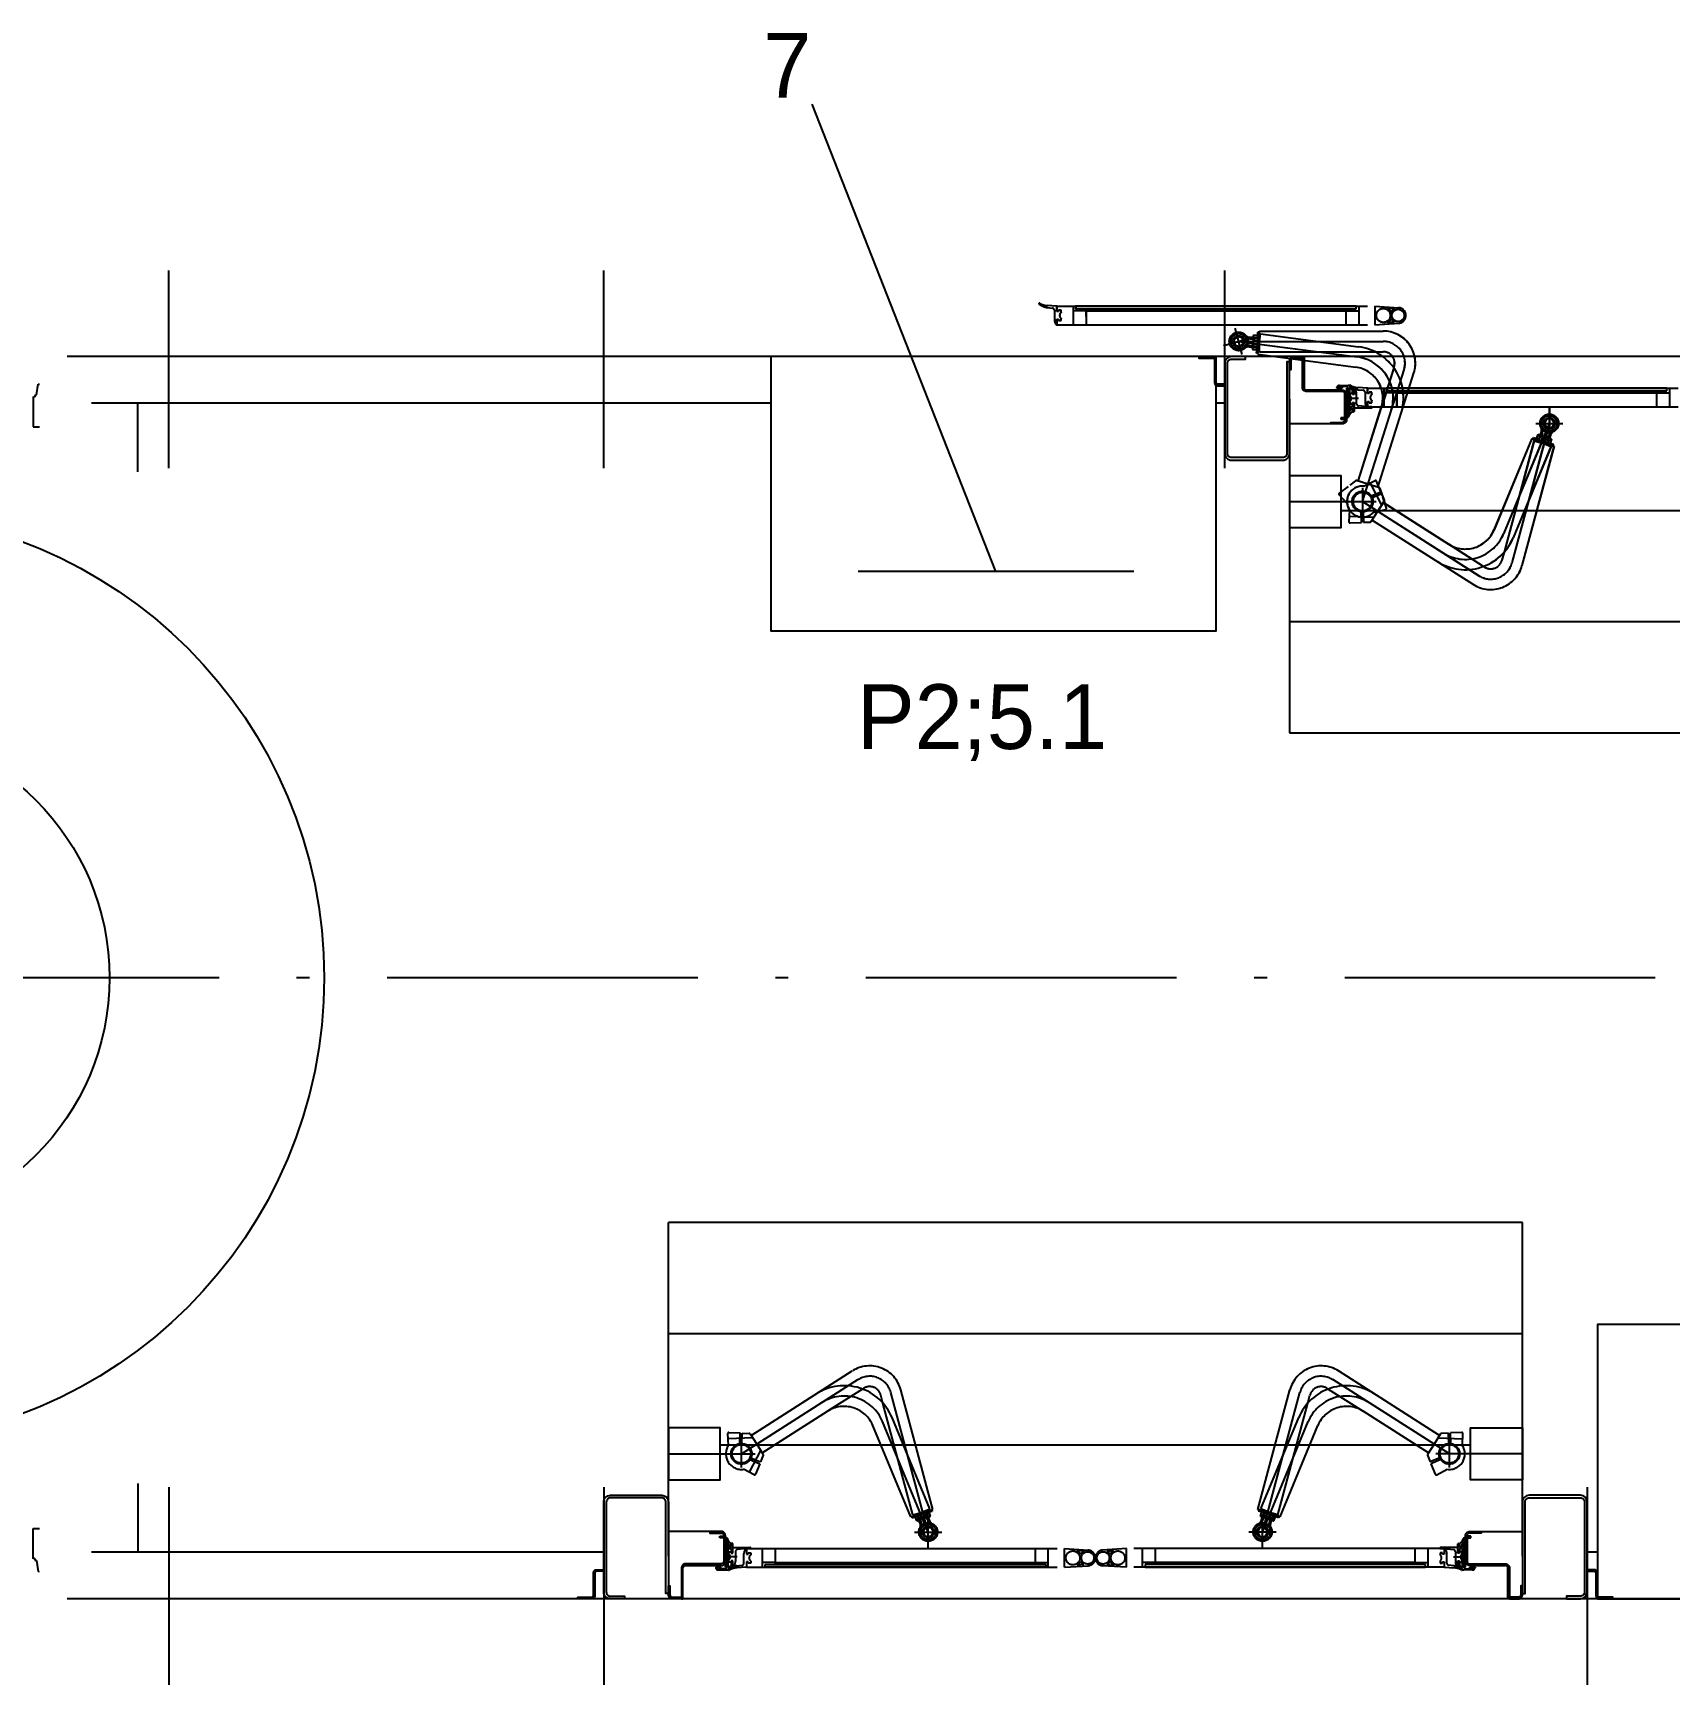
# Model space of a CAD drawing. Header units: millimetres. Extents: x 39 to 880, y 30 to 327.
# Drawn here: x 443.7 to 507, y 114.9 to 178.7 of the extents above; entities that cross this region are included whole.
import ezdxf

# ---------------------------------------------------------------- set-up
doc = ezdxf.new("R2010")
doc.units = ezdxf.units.MM
doc.linetypes.add('ACAD_ISO10W100', pattern=[18.5, 12, -3, 0.5, -3])
doc.layers.add('AXE', color=1, linetype='ACAD_ISO10W100')
doc.layers.add('SUBTIRE', color=1, linetype='Continuous')

msp = doc.modelspace()

# ---------------------------------------------------------------- linework, layer by layer
at = {"color": 1}
msp.add_line((480.906, 157.935), (473.804, 176.006), dxfattribs=at)
at = {"color": 2}
msp.add_line((486.233, 157.935), (475.579, 157.935), dxfattribs=at)
at = {"color": 1, "linetype": 'ACAD_ISO10W100'}
msp.add_line((635.884, 142.244), (436.951, 142.244), dxfattribs=at)
for points in [[(489.411, 166.244), (472.211, 166.244), (472.211, 155.644), (489.411, 155.644)], [(504.151, 118.244), (527.751, 118.244), (527.751, 128.844), (504.151, 128.844)]]:
    msp.add_lwpolyline(points, close=True)
at = {"layer": 'AXE'}
for p, q in [((448.951, 161.933), (448.951, 169.574)), ((465.751, 161.933), (465.751, 169.574)), ((489.751, 161.933), (489.751, 169.574)), ((483.266, 168.196), (495.546, 168.196)), ((483.269, 168.196), (495.549, 168.196)), ((483.886, 168.196), (483.886, 167.476)), ((484.386, 168.016), (483.886, 168.016)), ((483.889, 168.196), (483.889, 167.476)), ((484.39, 168.016), (483.889, 168.016)), ((484.386, 168.096), (484.387, 167.476)), ((484.386, 168.016), (494.425, 168.016)), ((484.39, 168.096), (484.39, 167.476)), ((484.39, 168.016), (494.429, 168.016)), ((494.425, 168.096), (494.425, 167.476)), ((494.425, 168.016), (494.926, 168.016)), ((494.429, 168.096), (494.428, 167.476)), ((494.429, 168.016), (494.929, 168.016)), ((494.926, 168.196), (494.926, 167.476)), ((494.929, 168.196), (494.929, 167.476)), ((495.546, 168.196), (496.465, 168.135)), ((495.546, 168.196), (495.546, 167.476)), ((495.549, 168.196), (496.468, 168.135)), ((495.549, 168.196), (495.549, 167.476)), ((483.266, 167.476), (495.546, 167.476)), ((483.269, 167.476), (495.549, 167.476)), ((490.421, 166.327), (490.149, 167.341)), ((490.425, 166.327), (490.153, 167.341)), ((495.546, 167.476), (496.466, 167.536)), ((495.549, 167.476), (496.469, 167.536)), ((489.705, 166.679), (490.866, 166.99)), ((489.708, 166.679), (490.869, 166.99)), ((490.285, 166.834), (495.868, 166.834)), ((490.285, 166.834), (494.864, 166.232)), ((490.289, 166.834), (495.871, 166.834)), ((490.289, 166.834), (494.867, 166.232)), ((490.69, 166.62), (490.82, 166.603)), ((490.693, 166.62), (490.823, 166.603)), ((490.714, 166.994), (490.845, 166.994)), ((490.714, 166.674), (490.845, 166.674)), ((490.718, 166.994), (490.849, 166.994)), ((490.718, 166.674), (490.849, 166.674)), ((490.732, 166.937), (490.861, 166.92)), ((490.735, 166.937), (490.865, 166.92)), ((490.817, 166.583), (490.841, 166.761)), ((490.82, 166.583), (490.844, 166.761)), ((490.993, 166.62), (490.835, 166.641)), ((490.996, 166.62), (490.838, 166.641)), ((490.864, 166.94), (490.841, 166.761)), ((490.867, 166.94), (490.844, 166.761)), ((490.845, 167.014), (490.845, 166.922)), ((490.845, 166.922), (490.845, 166.834)), ((490.845, 166.654), (490.845, 166.834)), ((490.849, 167.014), (490.849, 166.922)), ((490.849, 166.922), (490.849, 166.834)), ((490.849, 166.654), (490.849, 166.834)), ((490.856, 167.074), (491.015, 167.074)), ((490.867, 166.954), (490.856, 166.954)), ((491.015, 166.714), (490.856, 166.714)), ((490.859, 167.074), (491.018, 167.074)), ((490.87, 166.954), (490.859, 166.954)), ((491.018, 166.714), (490.859, 166.714)), ((491.024, 166.858), (490.866, 166.879)), ((491.015, 166.954), (490.867, 166.954)), ((491.018, 166.954), (490.87, 166.954)), ((491.028, 166.858), (490.87, 166.879)), ((490.882, 166.998), (491.04, 166.977)), ((490.885, 166.998), (491.043, 166.977)), ((490.972, 166.381), (491.066, 167.095)), ((490.975, 166.381), (491.069, 167.095)), ((491.085, 167.194), (491.025, 167.194)), ((491.025, 166.979), (491.025, 167.194)), ((491.025, 166.474), (491.025, 166.979)), ((491.026, 166.333), (491.131, 167.127)), ((491.089, 167.194), (491.029, 167.194)), ((491.029, 166.979), (491.029, 167.194)), ((491.029, 166.474), (491.029, 166.979)), ((491.03, 166.333), (491.134, 167.127)), ((491.126, 167.087), (491.066, 167.095)), ((491.129, 167.087), (491.069, 167.095)), ((491.085, 167.234), (495.868, 167.234)), ((491.085, 167.092), (491.085, 167.234)), ((491.085, 166.434), (491.085, 167.092)), ((491.089, 167.092), (491.089, 167.234)), ((491.089, 167.234), (495.871, 167.234)), ((491.089, 166.434), (491.089, 167.092)), ((491.131, 167.127), (494.916, 166.628)), ((491.134, 167.127), (494.919, 166.628)), ((490.819, 166.522), (490.978, 166.501)), ((490.823, 166.522), (490.981, 166.501)), ((490.856, 166.594), (491.015, 166.594)), ((490.859, 166.594), (491.018, 166.594)), ((491.032, 166.373), (490.972, 166.381)), ((491.035, 166.373), (490.975, 166.381)), ((491.085, 166.474), (491.025, 166.474)), ((491.026, 166.333), (494.811, 165.835)), ((491.089, 166.474), (491.029, 166.474)), ((491.03, 166.333), (494.815, 165.835)), ((491.085, 166.434), (495.549, 166.434)), ((491.089, 166.434), (495.552, 166.434)), ((495.549, 166.434), (495.868, 166.434)), ((495.552, 166.434), (495.871, 166.434)), ((495.071, 160.644), (496.676, 165.733)), ((495.074, 160.644), (496.679, 165.733)), ((495.663, 161.191), (497.057, 165.613)), ((495.666, 161.191), (497.06, 165.613)), ((496.28, 165.81), (495.799, 164.284)), ((496.284, 165.81), (495.803, 164.284)), ((496.28, 165.81), (496.294, 165.854)), ((496.284, 165.81), (496.297, 165.854)), ((443.698, 164.656), (443.762, 164.704)), ((443.698, 164.699), (443.698, 164.656)), ((443.767, 164.708), (443.811, 164.772)), ((443.811, 164.772), (443.831, 164.769)), ((443.831, 164.769), (443.891, 165.184)), ((443.891, 165.184), (443.951, 165.176)), ((494.21, 165.045), (494.15, 165.045)), ((495.27, 165.025), (507.55, 165.025)), ((495.273, 165.025), (507.553, 165.025)), ((495.89, 165.025), (495.89, 164.305)), ((496.39, 164.845), (495.89, 164.845)), ((495.893, 165.025), (495.893, 164.305)), ((496.393, 164.845), (495.893, 164.845)), ((496.39, 164.925), (496.39, 164.305)), ((496.39, 164.845), (506.429, 164.845)), ((496.393, 164.925), (496.394, 164.305)), ((496.393, 164.845), (506.432, 164.845)), ((506.429, 164.925), (506.429, 164.305)), ((506.429, 164.845), (506.93, 164.845)), ((506.432, 164.925), (506.432, 164.305)), ((506.432, 164.845), (506.933, 164.845)), ((506.93, 165.025), (506.93, 164.305)), ((506.933, 165.025), (506.933, 164.305)), ((443.698, 164.656), (443.698, 163.529)), ((494.909, 164.625), (494.39, 164.625)), ((494.913, 164.625), (494.393, 164.625)), ((494.9, 161.431), (495.799, 164.284)), ((494.903, 161.431), (495.803, 164.284)), ((495.27, 164.305), (507.55, 164.305)), ((495.273, 164.305), (507.553, 164.305)), ((502.289, 164.264), (502.289, 163.063)), ((502.292, 164.264), (502.292, 163.063)), ((443.698, 163.529), (443.951, 163.529)), ((502.289, 163.664), (500.522, 159.397)), ((502.292, 163.664), (500.525, 159.397)), ((502.289, 163.664), (500.844, 158.271)), ((502.292, 163.664), (500.847, 158.271)), ((501.764, 163.664), (502.814, 163.664)), ((501.767, 163.664), (502.817, 163.664)), ((501.613, 163.078), (500.152, 159.55)), ((501.617, 163.078), (500.156, 159.55)), ((501.696, 162.994), (500.54, 158.683)), ((501.699, 162.994), (500.544, 158.683)), ((502.468, 162.787), (501.231, 158.167)), ((502.472, 162.787), (501.234, 158.167)), ((501.613, 163.078), (502.352, 162.771)), ((501.617, 163.078), (502.356, 162.771)), ((501.65, 163.062), (501.673, 163.118)), ((501.654, 163.062), (501.677, 163.118)), ((501.673, 163.118), (502.338, 162.842)), ((501.677, 163.118), (502.342, 162.842)), ((501.696, 162.994), (502.331, 162.824)), ((501.699, 162.994), (502.334, 162.824)), ((501.734, 162.984), (501.75, 163.042)), ((501.738, 162.984), (501.753, 163.042)), ((501.75, 163.042), (502.238, 162.911)), ((501.753, 163.042), (502.241, 162.911)), ((501.849, 163.229), (501.788, 163.081)), ((501.852, 163.229), (501.791, 163.081)), ((501.91, 163.175), (501.868, 163.021)), ((501.913, 163.175), (501.872, 163.021)), ((501.899, 163.035), (501.96, 163.183)), ((501.902, 163.035), (501.963, 163.183)), ((501.908, 163.215), (502.075, 163.146)), ((501.912, 163.215), (502.078, 163.146)), ((501.977, 163.329), (501.927, 163.207)), ((501.98, 163.329), (501.93, 163.207)), ((501.97, 163.169), (502.144, 163.123)), ((501.974, 163.169), (502.147, 163.123)), ((501.984, 162.99), (502.026, 163.144)), ((501.988, 162.99), (502.029, 163.144)), ((502.024, 163.291), (501.99, 163.164)), ((502.027, 163.291), (501.993, 163.164)), ((502.241, 163.077), (502.075, 163.146)), ((502.244, 163.077), (502.078, 163.146)), ((502.121, 162.944), (502.182, 163.091)), ((502.124, 162.944), (502.185, 163.091)), ((502.229, 163.1), (502.144, 163.123)), ((502.232, 163.1), (502.147, 163.123)), ((502.216, 162.928), (502.255, 163.071)), ((502.219, 162.928), (502.258, 163.071)), ((502.273, 163.206), (502.223, 163.085)), ((502.276, 163.206), (502.226, 163.085)), ((502.318, 163.076), (502.229, 163.1)), ((502.321, 163.076), (502.232, 163.1)), ((502.293, 163.045), (502.232, 162.898)), ((502.296, 163.045), (502.235, 162.898)), ((502.238, 162.911), (502.445, 162.856)), ((502.241, 162.911), (502.449, 162.856)), ((502.255, 163.071), (502.257, 163.082)), ((502.258, 163.071), (502.261, 163.082)), ((502.333, 163.208), (502.299, 163.081)), ((502.336, 163.208), (502.302, 163.081)), ((502.316, 162.787), (502.338, 162.842)), ((502.319, 162.787), (502.342, 162.842)), ((502.331, 162.824), (502.468, 162.787)), ((502.373, 163.051), (502.332, 162.897)), ((502.334, 162.824), (502.472, 162.787)), ((502.377, 163.051), (502.335, 162.897)), ((502.43, 162.798), (502.445, 162.856)), ((502.433, 162.798), (502.449, 162.856)), ((502.352, 162.771), (500.891, 159.244)), ((502.356, 162.771), (500.895, 159.244)), ((495.071, 161.174), (495.071, 160.114)), ((495.074, 161.174), (495.074, 160.114)), ((495.815, 160.509), (495.375, 161.354)), ((495.818, 160.509), (495.378, 161.354)), ((495.402, 160.867), (495.782, 161.025)), ((495.405, 160.867), (495.785, 161.025)), ((495.44, 160.797), (495.813, 160.951)), ((495.444, 160.797), (495.816, 160.951)), ((492.247, 160.644), (495.599, 160.644)), ((494.546, 160.644), (495.596, 160.644)), ((495.008, 160.249), (495.026, 159.838)), ((495.011, 160.249), (495.029, 159.838)), ((495.071, 160.644), (499.572, 157.776)), ((495.074, 160.644), (499.575, 157.776)), ((495.088, 160.244), (495.106, 159.841)), ((495.091, 160.244), (495.109, 159.841)), ((495.876, 160.605), (498.399, 158.998)), ((495.879, 160.605), (498.402, 158.998)), ((495.507, 160.026), (494.555, 160.068)), ((495.511, 160.026), (494.558, 160.068)), ((495.446, 159.93), (499.357, 157.439)), ((495.449, 159.93), (499.36, 157.439)), ((499.748, 158.138), (498.399, 158.998)), ((499.752, 158.138), (498.402, 158.998)), ((500.54, 158.683), (500.458, 158.375)), ((500.544, 158.683), (500.461, 158.375)), ((499.748, 158.138), (499.787, 158.114)), ((499.752, 158.138), (499.79, 158.114)), ((471.446, 124.557), (475.357, 127.048)), ((498.052, 124.557), (494.141, 127.048)), ((471.071, 123.844), (475.572, 126.711)), ((498.427, 123.844), (493.926, 126.711)), ((475.748, 126.349), (474.399, 125.49)), ((475.748, 126.349), (475.787, 126.374)), ((476.54, 125.804), (476.458, 126.113)), ((477.696, 121.493), (476.54, 125.804)), ((478.289, 120.824), (476.844, 126.216)), ((478.468, 121.7), (477.231, 126.32)), ((491.03, 121.7), (492.268, 126.32)), ((491.209, 120.824), (492.654, 126.216)), ((491.803, 121.493), (492.958, 125.804)), ((492.958, 125.804), (493.04, 126.113)), ((493.75, 126.349), (493.712, 126.374)), ((493.75, 126.349), (495.099, 125.49)), ((471.876, 123.882), (474.399, 125.49)), ((478.352, 121.716), (476.891, 125.243)), ((491.146, 121.716), (492.607, 125.243)), ((497.622, 123.882), (495.099, 125.49)), ((471.008, 124.239), (471.026, 124.65)), ((471.088, 124.243), (471.106, 124.646)), ((477.613, 121.41), (476.152, 124.937)), ((478.289, 120.824), (476.522, 125.09)), ((491.209, 120.824), (492.976, 125.09)), ((491.885, 121.41), (493.346, 124.937)), ((498.41, 124.243), (498.392, 124.646)), ((498.49, 124.239), (498.472, 124.65)), ((468.251, 123.844), (471.596, 123.844)), ((470.549, 123.844), (471.599, 123.844)), ((471.507, 124.461), (470.555, 124.419)), ((471.511, 124.461), (470.558, 124.419)), ((471.071, 123.314), (471.071, 124.374)), ((471.815, 123.978), (471.375, 123.133)), ((501.251, 123.844), (497.902, 123.844)), ((498.956, 123.844), (497.906, 123.844)), ((497.991, 124.461), (498.943, 124.419)), ((497.994, 124.461), (498.947, 124.419)), ((498.427, 123.314), (498.427, 124.374)), ((498.431, 123.314), (498.431, 124.374)), ((471.402, 123.62), (471.782, 123.462)), ((471.44, 123.691), (471.813, 123.536)), ((498.058, 123.691), (497.685, 123.536)), ((498.096, 123.62), (497.716, 123.462)), ((448.951, 122.554), (448.951, 114.913)), ((465.751, 122.554), (465.751, 114.913)), ((503.751, 122.554), (503.751, 114.913)), ((477.613, 121.41), (478.352, 121.716)), ((477.65, 121.425), (477.673, 121.369)), ((477.673, 121.369), (478.338, 121.645)), ((477.696, 121.493), (478.331, 121.663)), ((477.734, 121.503), (477.75, 121.445)), ((477.75, 121.445), (478.238, 121.576)), ((477.849, 121.259), (477.788, 121.406)), ((477.91, 121.312), (477.868, 121.466)), ((477.899, 121.452), (477.96, 121.305)), ((477.908, 121.272), (478.075, 121.341)), ((477.97, 121.318), (478.144, 121.365)), ((477.984, 121.497), (478.026, 121.343)), ((478.024, 121.197), (477.99, 121.323)), ((478.241, 121.41), (478.075, 121.341)), ((478.121, 121.544), (478.182, 121.396)), ((478.229, 121.387), (478.144, 121.365)), ((478.216, 121.559), (478.255, 121.416)), ((478.273, 121.281), (478.223, 121.402)), ((478.318, 121.411), (478.229, 121.387)), ((478.293, 121.442), (478.232, 121.59)), ((478.238, 121.576), (478.445, 121.632)), ((478.255, 121.416), (478.257, 121.406)), ((478.289, 120.223), (478.289, 121.424)), ((478.333, 121.279), (478.299, 121.406)), ((478.316, 121.7), (478.338, 121.645)), ((478.331, 121.663), (478.468, 121.7)), ((478.373, 121.437), (478.332, 121.591)), ((478.43, 121.69), (478.445, 121.632)), ((491.167, 121.663), (491.03, 121.7)), ((491.068, 121.69), (491.053, 121.632)), ((491.261, 121.576), (491.053, 121.632)), ((491.125, 121.437), (491.166, 121.591)), ((491.885, 121.41), (491.146, 121.716)), ((491.183, 121.7), (491.16, 121.645)), ((491.825, 121.369), (491.16, 121.645)), ((491.166, 121.279), (491.199, 121.406)), ((491.803, 121.493), (491.167, 121.663)), ((491.18, 121.411), (491.269, 121.387)), ((491.206, 121.442), (491.267, 121.59)), ((491.209, 120.223), (491.209, 121.424)), ((491.225, 121.281), (491.276, 121.402)), ((491.244, 121.416), (491.241, 121.406)), ((491.282, 121.559), (491.244, 121.416)), ((491.257, 121.41), (491.423, 121.341)), ((491.748, 121.445), (491.261, 121.576)), ((491.269, 121.387), (491.354, 121.365)), ((491.377, 121.544), (491.316, 121.396)), ((491.528, 121.318), (491.354, 121.365)), ((491.59, 121.272), (491.423, 121.341)), ((491.514, 121.497), (491.473, 121.343)), ((491.475, 121.197), (491.509, 121.323)), ((491.599, 121.452), (491.538, 121.305)), ((491.589, 121.312), (491.63, 121.466)), ((491.649, 121.259), (491.71, 121.406)), ((491.764, 121.503), (491.748, 121.445)), ((491.848, 121.425), (491.825, 121.369)), ((443.698, 119.831), (443.698, 120.958)), ((443.698, 120.958), (443.951, 120.958)), ((477.764, 120.824), (478.814, 120.824)), ((477.767, 120.824), (478.817, 120.824)), ((477.977, 121.159), (477.927, 121.28)), ((491.734, 120.824), (490.684, 120.824)), ((491.737, 120.824), (490.687, 120.824)), ((491.521, 121.159), (491.571, 121.28)), ((471.27, 120.182), (483.55, 120.182)), ((471.27, 120.182), (483.55, 120.182)), ((471.89, 119.462), (471.89, 120.182)), ((471.89, 119.462), (471.89, 120.182)), ((472.39, 119.562), (472.39, 120.182)), ((472.39, 119.562), (472.39, 120.182)), ((482.429, 119.562), (482.429, 120.182)), ((482.429, 119.562), (482.429, 120.182)), ((482.93, 119.462), (482.93, 120.182)), ((482.93, 119.462), (482.93, 120.182)), ((483.55, 120.182), (484.47, 120.122)), ((483.55, 119.462), (483.55, 120.182)), ((483.55, 120.182), (484.47, 120.122)), ((483.55, 119.462), (483.55, 120.182)), ((485.949, 120.182), (485.028, 120.122)), ((485.949, 120.182), (485.028, 120.122)), ((498.229, 120.182), (485.949, 120.182)), ((485.949, 119.462), (485.949, 120.182)), ((498.229, 120.182), (485.949, 120.182)), ((485.949, 119.462), (485.949, 120.182)), ((486.569, 119.462), (486.569, 120.182)), ((486.569, 119.462), (486.569, 120.182)), ((487.069, 119.562), (487.069, 120.182)), ((487.069, 119.562), (487.069, 120.182)), ((497.108, 119.562), (497.108, 120.182)), ((497.108, 119.562), (497.108, 120.182)), ((497.609, 119.462), (497.609, 120.182)), ((497.609, 119.462), (497.609, 120.182)), ((443.698, 119.789), (443.698, 119.831)), ((443.698, 119.831), (443.762, 119.784)), ((443.767, 119.779), (443.811, 119.716)), ((443.811, 119.716), (443.831, 119.719)), ((443.831, 119.719), (443.891, 119.303)), ((470.21, 119.442), (470.15, 119.442)), ((470.21, 119.442), (470.15, 119.442)), ((470.909, 119.862), (470.39, 119.862)), ((470.909, 119.862), (470.39, 119.862)), ((471.27, 119.462), (483.55, 119.462)), ((471.27, 119.462), (483.55, 119.462)), ((472.39, 119.642), (471.89, 119.642)), ((472.39, 119.642), (471.89, 119.642)), ((472.39, 119.642), (482.429, 119.642)), ((472.39, 119.642), (482.429, 119.642)), ((482.429, 119.642), (482.93, 119.642)), ((482.429, 119.642), (482.93, 119.642)), ((483.55, 119.462), (484.469, 119.523)), ((483.55, 119.462), (484.469, 119.523)), ((485.949, 119.462), (485.029, 119.523)), ((485.949, 119.462), (485.029, 119.523)), ((498.229, 119.462), (485.949, 119.462)), ((498.229, 119.462), (485.949, 119.462)), ((487.069, 119.642), (486.569, 119.642)), ((487.069, 119.642), (486.569, 119.642)), ((497.108, 119.642), (487.069, 119.642)), ((497.108, 119.642), (487.069, 119.642)), ((497.108, 119.642), (497.609, 119.642)), ((497.108, 119.642), (497.609, 119.642)), ((498.589, 119.862), (499.109, 119.862)), ((498.589, 119.862), (499.109, 119.862)), ((443.891, 119.303), (443.951, 119.312))]:
    msp.add_line(p, q, dxfattribs=at)
for points in [[(482.576, 168.273), (482.698, 168.202, 0.103173), (482.892, 168.138), (483.095, 168.115, -0.381674), (483.166, 168.036), (483.166, 167.659, 0.180575), (483.225, 167.488, 0.634663), (483.266, 167.497), (483.266, 167.686), (483.326, 167.686), (483.326, 167.636), (483.426, 167.636), (483.426, 167.711, -0.480385), (483.426, 167.961), (483.426, 168.036), (483.326, 168.036), (483.326, 167.986), (483.266, 167.986), (483.266, 168.196), (483.065, 168.207), (482.901, 168.217, -0.115335), (482.596, 168.307, 0.996879)], [(482.579, 168.273), (482.702, 168.202, 0.103173), (482.896, 168.138), (483.098, 168.115, -0.381674), (483.169, 168.036), (483.169, 167.659, 0.180575), (483.228, 167.488, 0.634663), (483.269, 167.497), (483.269, 167.686), (483.329, 167.686), (483.329, 167.636), (483.429, 167.636), (483.429, 167.711, -0.480385), (483.429, 167.961), (483.429, 168.036), (483.329, 168.036), (483.329, 167.986), (483.269, 167.986), (483.269, 168.196), (483.069, 168.207), (482.905, 168.217, -0.115335), (482.599, 168.307, 0.996879)], [(494.513, 165.125, -0.131652), (494.563, 165.112), (494.69, 165.038, -0.267949), (494.74, 164.952), (494.74, 164.775), (494.68, 164.775), (494.68, 164.952, 0.267949), (494.66, 164.986), (494.59, 165.027, 0.57735), (494.56, 165.009), (494.56, 164.305), (494.68, 164.305), (494.68, 164.475), (494.74, 164.475), (494.74, 164.125, -0.414214), (494.72, 164.105), (494.68, 164.105), (494.68, 164.265), (494.56, 164.265), (494.56, 164.205), (494.58, 164.205), (494.58, 164.145), (494.51, 164.145), (494.51, 165.025, 0.414214), (494.45, 165.085), (494.25, 165.085, 0.414214), (494.21, 165.045), (494.21, 165.045), (494.15, 165.045), (494.15, 165.085, -0.414212), (494.19, 165.125), (494.51, 165.125)], [(494.516, 165.125, -0.131652), (494.566, 165.112), (494.693, 165.038, -0.267949), (494.743, 164.952), (494.743, 164.775), (494.683, 164.775), (494.683, 164.952, 0.267949), (494.663, 164.986), (494.593, 165.027, 0.57735), (494.563, 165.009), (494.563, 164.305), (494.683, 164.305), (494.683, 164.475), (494.743, 164.475), (494.743, 164.125, -0.414214), (494.723, 164.105), (494.683, 164.105), (494.683, 164.265), (494.563, 164.265), (494.563, 164.205), (494.583, 164.205), (494.583, 164.145), (494.513, 164.145), (494.513, 165.025, 0.414214), (494.453, 165.085), (494.253, 165.085, 0.414214), (494.213, 165.045), (494.213, 165.045), (494.153, 165.045), (494.153, 165.085, -0.414212), (494.193, 165.125), (494.513, 165.125)], [(494.236, 163.825), (494.391, 163.825, 0.414214), (494.511, 163.945), (494.511, 165.025), (494.451, 165.025), (494.451, 163.945, -0.414214), (494.391, 163.885), (494.236, 163.885)], [(494.239, 163.825), (494.394, 163.825, 0.414214), (494.514, 163.945), (494.514, 165.025), (494.454, 165.025), (494.454, 163.945, -0.414214), (494.394, 163.885), (494.239, 163.885)], [(494.58, 165.102), (494.702, 165.031, 0.103173), (494.896, 164.967), (495.099, 164.944, -0.381674), (495.17, 164.865), (495.17, 164.488, 0.180575), (495.229, 164.317, 0.634663), (495.27, 164.326), (495.27, 164.515), (495.33, 164.515), (495.33, 164.465), (495.43, 164.465), (495.43, 164.54, -0.480385), (495.43, 164.79), (495.43, 164.865), (495.33, 164.865), (495.33, 164.815), (495.27, 164.815), (495.27, 165.025), (495.069, 165.037), (494.905, 165.046, -0.115335), (494.6, 165.137, 0.996879)], [(494.583, 165.102), (494.705, 165.031, 0.103173), (494.899, 164.967), (495.102, 164.944, -0.381674), (495.173, 164.865), (495.173, 164.488, 0.180575), (495.232, 164.317, 0.634663), (495.273, 164.326), (495.273, 164.515), (495.333, 164.515), (495.333, 164.465), (495.433, 164.465), (495.433, 164.54, -0.480385), (495.433, 164.79), (495.433, 164.865), (495.333, 164.865), (495.333, 164.815), (495.273, 164.815), (495.273, 165.025), (495.072, 165.037), (494.908, 165.046, -0.115335), (494.603, 165.137, 0.996879)], [(494.74, 164.775), (494.68, 164.775), (494.68, 164.825), (494.58, 164.825), (494.58, 164.75, -0.480385), (494.58, 164.5), (494.58, 164.425), (494.68, 164.425), (494.68, 164.475), (494.74, 164.475), (494.74, 164.265), (494.94, 164.265), (495.42, 164.265, 0.97941), (495.42, 164.305), (495.27, 164.305), (494.911, 164.345, -0.381674), (494.84, 164.425), (494.84, 164.802, 0.168299), (494.775, 164.987, 0.71189), (494.74, 164.975)], [(494.743, 164.775), (494.683, 164.775), (494.683, 164.825), (494.583, 164.825), (494.583, 164.75, -0.480385), (494.583, 164.5), (494.583, 164.425), (494.683, 164.425), (494.683, 164.475), (494.743, 164.475), (494.743, 164.265), (494.943, 164.265), (495.424, 164.265, 0.97941), (495.423, 164.305), (495.273, 164.305), (494.914, 164.345, -0.381674), (494.843, 164.425), (494.843, 164.802, 0.168299), (494.779, 164.987, 0.71189), (494.743, 164.975)], [(470.236, 120.662), (470.391, 120.662, -0.414214), (470.511, 120.542), (470.511, 119.462), (470.451, 119.462), (470.451, 120.542, 0.414214), (470.391, 120.602), (470.236, 120.602)], [(470.236, 120.662), (470.391, 120.662, -0.414214), (470.511, 120.542), (470.511, 119.462), (470.451, 119.462), (470.451, 120.542, 0.414214), (470.391, 120.602), (470.236, 120.602)], [(499.262, 120.662), (499.107, 120.662, 0.414214), (498.987, 120.542), (498.987, 119.462), (499.047, 119.462), (499.047, 120.542, -0.414214), (499.107, 120.602), (499.262, 120.602)], [(499.262, 120.662), (499.107, 120.662, 0.414214), (498.987, 120.542), (498.987, 119.462), (499.047, 119.462), (499.047, 120.542, -0.414214), (499.107, 120.602), (499.262, 120.602)], [(470.513, 119.362, 0.131652), (470.563, 119.376), (470.69, 119.449, 0.267949), (470.74, 119.535), (470.74, 119.712), (470.68, 119.712), (470.68, 119.535, -0.267949), (470.66, 119.501), (470.59, 119.46, -0.57735), (470.56, 119.478), (470.56, 120.182), (470.68, 120.182), (470.68, 120.012), (470.74, 120.012), (470.74, 120.362, 0.414214), (470.72, 120.382), (470.68, 120.382), (470.68, 120.222), (470.56, 120.222), (470.56, 120.282), (470.58, 120.282), (470.58, 120.342), (470.51, 120.342), (470.51, 119.462, -0.414214), (470.45, 119.402), (470.25, 119.402, -0.414214), (470.21, 119.442), (470.21, 119.442), (470.15, 119.442), (470.15, 119.402, 0.414212), (470.19, 119.362), (470.51, 119.362)], [(470.513, 119.362, 0.131652), (470.563, 119.376), (470.69, 119.449, 0.267949), (470.74, 119.535), (470.74, 119.712), (470.68, 119.712), (470.68, 119.535, -0.267949), (470.66, 119.501), (470.59, 119.46, -0.57735), (470.56, 119.478), (470.56, 120.182), (470.68, 120.182), (470.68, 120.012), (470.74, 120.012), (470.74, 120.362, 0.414214), (470.72, 120.382), (470.68, 120.382), (470.68, 120.222), (470.56, 120.222), (470.56, 120.282), (470.58, 120.282), (470.58, 120.342), (470.51, 120.342), (470.51, 119.462, -0.414214), (470.45, 119.402), (470.25, 119.402, -0.414214), (470.21, 119.442), (470.21, 119.442), (470.15, 119.442), (470.15, 119.402, 0.414212), (470.19, 119.362), (470.51, 119.362)], [(470.58, 119.385), (470.702, 119.456, -0.103173), (470.896, 119.52), (471.099, 119.543, 0.381674), (471.17, 119.622), (471.17, 119.999, -0.180575), (471.229, 120.17, -0.634663), (471.27, 120.161), (471.27, 119.972), (471.33, 119.972), (471.33, 120.022), (471.43, 120.022), (471.43, 119.947, 0.480385), (471.43, 119.697), (471.43, 119.622), (471.33, 119.622), (471.33, 119.672), (471.27, 119.672), (471.27, 119.462), (471.069, 119.451), (470.905, 119.441, 0.115335), (470.6, 119.351, -0.996879)], [(470.58, 119.385), (470.702, 119.456, -0.103173), (470.896, 119.52), (471.099, 119.543, 0.381674), (471.17, 119.622), (471.17, 119.999, -0.180575), (471.229, 120.17, -0.634663), (471.27, 120.161), (471.27, 119.972), (471.33, 119.972), (471.33, 120.022), (471.43, 120.022), (471.43, 119.947, 0.480385), (471.43, 119.697), (471.43, 119.622), (471.33, 119.622), (471.33, 119.672), (471.27, 119.672), (471.27, 119.462), (471.069, 119.451), (470.905, 119.441, 0.115335), (470.6, 119.351, -0.996879)], [(470.74, 119.712), (470.68, 119.712), (470.68, 119.662), (470.58, 119.662), (470.58, 119.737, 0.480385), (470.58, 119.987), (470.58, 120.062), (470.68, 120.062), (470.68, 120.012), (470.74, 120.012), (470.74, 120.222), (470.94, 120.222), (471.42, 120.222, -0.97941), (471.42, 120.182), (471.27, 120.182), (470.911, 120.142, 0.381674), (470.84, 120.062), (470.84, 119.686, -0.168299), (470.775, 119.5, -0.71189), (470.74, 119.512)], [(470.74, 119.712), (470.68, 119.712), (470.68, 119.662), (470.58, 119.662), (470.58, 119.737, 0.480385), (470.58, 119.987), (470.58, 120.062), (470.68, 120.062), (470.68, 120.012), (470.74, 120.012), (470.74, 120.222), (470.94, 120.222), (471.42, 120.222, -0.97941), (471.42, 120.182), (471.27, 120.182), (470.911, 120.142, 0.381674), (470.84, 120.062), (470.84, 119.686, -0.168299), (470.775, 119.5, -0.71189), (470.74, 119.512)], [(498.759, 119.712), (498.819, 119.712), (498.819, 119.662), (498.919, 119.662), (498.919, 119.737, -0.480385), (498.919, 119.987), (498.919, 120.062), (498.819, 120.062), (498.819, 120.012), (498.759, 120.012), (498.759, 120.222), (498.559, 120.222), (498.078, 120.222, 0.97941), (498.079, 120.182), (498.229, 120.182), (498.588, 120.142, -0.381674), (498.659, 120.062), (498.659, 119.686, 0.168299), (498.723, 119.5, 0.71189), (498.759, 119.512)], [(498.759, 119.712), (498.819, 119.712), (498.819, 119.662), (498.919, 119.662), (498.919, 119.737, -0.480385), (498.919, 119.987), (498.919, 120.062), (498.819, 120.062), (498.819, 120.012), (498.759, 120.012), (498.759, 120.222), (498.559, 120.222), (498.078, 120.222, 0.97941), (498.079, 120.182), (498.229, 120.182), (498.588, 120.142, -0.381674), (498.659, 120.062), (498.659, 119.686, 0.168299), (498.723, 119.5, 0.71189), (498.759, 119.512)], [(498.919, 119.385), (498.796, 119.456, 0.103173), (498.602, 119.52), (498.4, 119.543, -0.381674), (498.329, 119.622), (498.329, 119.999, 0.180575), (498.27, 120.17, 0.634663), (498.229, 120.161), (498.229, 119.972), (498.169, 119.972), (498.169, 120.022), (498.069, 120.022), (498.069, 119.947, -0.480385), (498.069, 119.697), (498.069, 119.622), (498.169, 119.622), (498.169, 119.672), (498.229, 119.672), (498.229, 119.462), (498.429, 119.451), (498.593, 119.441, -0.115335), (498.899, 119.351, 0.996879)], [(498.919, 119.385), (498.796, 119.456, 0.103173), (498.602, 119.52), (498.4, 119.543, -0.381674), (498.329, 119.622), (498.329, 119.999, 0.180575), (498.27, 120.17, 0.634663), (498.229, 120.161), (498.229, 119.972), (498.169, 119.972), (498.169, 120.022), (498.069, 120.022), (498.069, 119.947, -0.480385), (498.069, 119.697), (498.069, 119.622), (498.169, 119.622), (498.169, 119.672), (498.229, 119.672), (498.229, 119.462), (498.429, 119.451), (498.593, 119.441, -0.115335), (498.899, 119.351, 0.996879)], [(498.985, 119.362, -0.131652), (498.935, 119.376), (498.809, 119.449, -0.267949), (498.759, 119.535), (498.759, 119.712), (498.819, 119.712), (498.819, 119.535, 0.267949), (498.839, 119.501), (498.909, 119.46, 0.57735), (498.939, 119.478), (498.939, 120.182), (498.819, 120.182), (498.819, 120.012), (498.759, 120.012), (498.759, 120.362, -0.414214), (498.779, 120.382), (498.819, 120.382), (498.819, 120.222), (498.939, 120.222), (498.939, 120.282), (498.919, 120.282), (498.919, 120.342), (498.989, 120.342), (498.989, 119.462, 0.414214), (499.049, 119.402), (499.249, 119.402, 0.414214), (499.289, 119.442), (499.289, 119.442), (499.349, 119.442), (499.349, 119.402, -0.414212), (499.309, 119.362), (498.989, 119.362)], [(498.985, 119.362, -0.131652), (498.935, 119.376), (498.809, 119.449, -0.267949), (498.759, 119.535), (498.759, 119.712), (498.819, 119.712), (498.819, 119.535, 0.267949), (498.839, 119.501), (498.909, 119.46, 0.57735), (498.939, 119.478), (498.939, 120.182), (498.819, 120.182), (498.819, 120.012), (498.759, 120.012), (498.759, 120.362, -0.414214), (498.779, 120.382), (498.819, 120.382), (498.819, 120.222), (498.939, 120.222), (498.939, 120.282), (498.919, 120.282), (498.919, 120.342), (498.989, 120.342), (498.989, 119.462, 0.414214), (499.049, 119.402), (499.249, 119.402, 0.414214), (499.289, 119.442), (499.289, 119.442), (499.349, 119.442), (499.349, 119.402, -0.414212), (499.309, 119.362), (498.989, 119.362)]]:
    msp.add_lwpolyline(points, format="xyb", close=True, dxfattribs=at)
for points in [[(494.826, 168.196), (483.986, 168.196), (483.986, 168.096), (494.826, 168.096)], [(494.829, 168.196), (483.989, 168.196), (483.989, 168.096), (494.829, 168.096)], [(490.337, 166.641), (490.479, 166.783), (490.427, 166.976), (490.234, 167.028), (490.092, 166.886), (490.144, 166.693)], [(490.34, 166.641), (490.482, 166.783), (490.43, 166.976), (490.237, 167.028), (490.095, 166.886), (490.147, 166.693)], [(506.83, 165.025), (495.99, 165.025), (495.99, 164.925), (506.83, 164.925)], [(506.833, 165.025), (495.993, 165.025), (495.993, 164.925), (506.833, 164.925)], [(502.089, 163.664), (502.189, 163.49), (502.389, 163.49), (502.489, 163.664), (502.389, 163.837), (502.189, 163.837)], [(502.092, 163.664), (502.192, 163.49), (502.392, 163.49), (502.492, 163.664), (502.392, 163.837), (502.192, 163.837)], [(478.089, 120.824), (478.189, 120.997), (478.389, 120.997), (478.489, 120.824), (478.389, 120.65), (478.189, 120.65)], [(491.409, 120.824), (491.309, 120.997), (491.109, 120.997), (491.009, 120.824), (491.109, 120.65), (491.309, 120.65)], [(482.83, 119.462), (471.99, 119.462), (471.99, 119.562), (482.83, 119.562)], [(482.83, 119.462), (471.99, 119.462), (471.99, 119.562), (482.83, 119.562)], [(486.669, 119.462), (497.509, 119.462), (497.509, 119.562), (486.669, 119.562)], [(486.669, 119.462), (497.509, 119.462), (497.509, 119.562), (486.669, 119.562)]]:
    msp.add_lwpolyline(points, close=True, dxfattribs=at)
for points in [[(496.293, 168.093), (496.041, 168.121, -0.158277), (496.177, 167.969, -0.144249), (496.293, 168.093, -1.072469)], [(496.296, 168.093), (496.044, 168.121, -0.158277), (496.18, 167.969, -0.144249), (496.296, 168.093, -1.072469)], [(496.292, 167.577), (496.04, 167.55, 0.158277), (496.177, 167.701, 0.144249), (496.292, 167.577, 1.072469)], [(496.295, 167.577), (496.044, 167.55, 0.158277), (496.18, 167.701, 0.144249), (496.295, 167.577, 1.072469)], [(494.25, 165.085, -0.414217), (494.28, 165.055), (494.28, 165.024), (494.08, 165.024), (494.08, 165.045, -0.414214), (494.16, 165.125), (494.19, 165.125)], [(494.253, 165.085, -0.414217), (494.283, 165.055), (494.283, 165.024), (494.083, 165.024), (494.083, 165.045, -0.414214), (494.163, 165.125), (494.193, 165.125)], [(494.531, 163.915, -1.085379), (494.511, 163.917, -0.117221), (494.581, 164.145), (494.581, 164.205), (494.561, 164.205), (494.561, 164.265), (494.621, 164.265), (494.681, 164.185), (494.681, 164.105, 0.232811), (494.53, 163.911)], [(494.534, 163.915, -1.085379), (494.514, 163.917, -0.117221), (494.584, 164.145), (494.584, 164.205), (494.564, 164.205), (494.564, 164.265), (494.624, 164.265), (494.684, 164.185), (494.684, 164.105, 0.232811), (494.533, 163.911)], [(494.518, 161.232), (494.17, 160.965, 0.440011), (494.165, 160.906), (494.476, 160.567, 0.639522), (495.514, 160.24), (495.963, 160.339, 0.440011), (495.993, 160.39), (495.861, 160.809)], [(494.522, 161.232), (494.173, 160.965, 0.440011), (494.168, 160.906), (494.479, 160.567, 0.639522), (495.518, 160.24), (495.967, 160.339, 0.440011), (495.996, 160.39), (495.864, 160.809)], [(495.782, 161.025), (495.614, 161.43, 0.440011), (495.559, 161.45), (495.151, 161.238, 0.639522), (494.566, 160.319), (494.546, 159.86, 0.440011), (494.587, 159.818), (495.026, 159.838)], [(495.785, 161.025), (495.618, 161.43, 0.440011), (495.562, 161.45), (495.154, 161.238, 0.639522), (494.569, 160.319), (494.549, 159.86, 0.440011), (494.591, 159.818), (495.029, 159.838)], [(495.837, 160.885), (495.755, 161.144, 0.244698), (495.729, 161.17), (495.281, 161.311), (494.833, 161.452, 0.244698), (494.797, 161.446), (494.582, 161.281)], [(495.84, 160.885), (495.758, 161.144, 0.244698), (495.732, 161.17), (495.284, 161.311), (494.837, 161.452, 0.244698), (494.8, 161.446), (494.585, 161.281)], [(495.106, 159.841), (495.377, 159.853, 0.244698), (495.409, 159.871), (495.661, 160.267), (495.913, 160.664, 0.244698), (495.917, 160.7), (495.813, 160.951)], [(495.109, 159.841), (495.38, 159.853, 0.244698), (495.412, 159.871), (495.664, 160.267), (495.917, 160.664, 0.244698), (495.92, 160.7), (495.816, 160.951)], [(471.782, 123.462), (471.614, 123.057, -0.440011), (471.559, 123.037), (471.151, 123.249, -0.639522), (470.566, 124.168), (470.546, 124.627, -0.440011), (470.587, 124.669), (471.026, 124.65)], [(471.106, 124.646), (471.377, 124.634, -0.244698), (471.409, 124.616), (471.661, 124.22), (471.913, 123.824, -0.244698), (471.917, 123.787), (471.813, 123.536)], [(498.392, 124.646), (498.121, 124.634, 0.244698), (498.089, 124.616), (497.837, 124.22), (497.585, 123.824, 0.244698), (497.582, 123.787), (497.685, 123.536)], [(497.716, 123.462), (497.884, 123.057, 0.440011), (497.939, 123.037), (498.347, 123.249, 0.639522), (498.932, 124.168), (498.952, 124.627, 0.440011), (498.911, 124.669), (498.472, 124.65)], [(470.531, 120.573, 1.085379), (470.511, 120.57, 0.117221), (470.581, 120.342), (470.581, 120.282), (470.561, 120.282), (470.561, 120.222), (470.621, 120.222), (470.681, 120.302), (470.681, 120.382, -0.232811), (470.53, 120.576)], [(470.531, 120.573, 1.085379), (470.511, 120.57, 0.117221), (470.581, 120.342), (470.581, 120.282), (470.561, 120.282), (470.561, 120.222), (470.621, 120.222), (470.681, 120.302), (470.681, 120.382, -0.232811), (470.53, 120.576)], [(484.296, 120.081), (484.044, 120.108, -0.158277), (484.18, 119.957, -0.144249), (484.296, 120.081, -1.072469)], [(484.296, 120.081), (484.044, 120.108, -0.158277), (484.18, 119.957, -0.144249), (484.296, 120.081, -1.072469)], [(485.202, 120.081), (485.454, 120.108, 0.158277), (485.318, 119.957, 0.144249), (485.202, 120.081, 1.072469)], [(485.202, 120.081), (485.454, 120.108, 0.158277), (485.318, 119.957, 0.144249), (485.202, 120.081, 1.072469)], [(498.967, 120.573, -1.085379), (498.987, 120.57, -0.117221), (498.917, 120.342), (498.917, 120.282), (498.937, 120.282), (498.937, 120.222), (498.877, 120.222), (498.817, 120.302), (498.817, 120.382, 0.232811), (498.968, 120.576)], [(498.967, 120.573, -1.085379), (498.987, 120.57, -0.117221), (498.917, 120.342), (498.917, 120.282), (498.937, 120.282), (498.937, 120.222), (498.877, 120.222), (498.817, 120.302), (498.817, 120.382, 0.232811), (498.968, 120.576)], [(470.25, 119.402, 0.414217), (470.28, 119.432), (470.28, 119.464), (470.08, 119.464), (470.08, 119.442, 0.414214), (470.16, 119.362), (470.19, 119.362)], [(470.25, 119.402, 0.414217), (470.28, 119.432), (470.28, 119.464), (470.08, 119.464), (470.08, 119.442, 0.414214), (470.16, 119.362), (470.19, 119.362)], [(484.297, 119.565), (484.045, 119.537, 0.158277), (484.181, 119.689, 0.144249), (484.297, 119.565, 1.072469)], [(484.297, 119.565), (484.045, 119.537, 0.158277), (484.181, 119.689, 0.144249), (484.297, 119.565, 1.072469)], [(485.202, 119.565), (485.453, 119.537, -0.158277), (485.317, 119.689, -0.144249), (485.202, 119.565, -1.072469)], [(485.202, 119.565), (485.453, 119.537, -0.158277), (485.317, 119.689, -0.144249), (485.202, 119.565, -1.072469)], [(499.249, 119.402, -0.414217), (499.219, 119.432), (499.219, 119.464), (499.419, 119.464), (499.419, 119.442, -0.414214), (499.339, 119.362), (499.309, 119.362)], [(499.249, 119.402, -0.414217), (499.219, 119.432), (499.219, 119.464), (499.419, 119.464), (499.419, 119.442, -0.414214), (499.339, 119.362), (499.309, 119.362)]]:
    msp.add_lwpolyline(points, format="xyb", dxfattribs=at)
for centre, radius in [((495.875, 167.836), 0.27), ((495.879, 167.836), 0.27), ((496.445, 167.835), 0.24), ((496.449, 167.835), 0.24), ((490.285, 166.834), 0.36), ((490.289, 166.834), 0.36), ((490.285, 166.834), 0.3), ((490.289, 166.834), 0.3), ((490.285, 166.834), 0.22), ((490.289, 166.834), 0.22), ((490.285, 166.834), 0.2), ((490.289, 166.834), 0.2), ((502.289, 163.664), 0.36), ((502.292, 163.664), 0.36), ((502.289, 163.664), 0.3), ((502.292, 163.664), 0.3), ((502.289, 163.664), 0.22), ((502.292, 163.664), 0.22), ((502.289, 163.664), 0.2), ((502.292, 163.664), 0.2), ((495.071, 160.644), 0.4), ((495.074, 160.644), 0.4), ((495.071, 160.644), 0.36), ((495.074, 160.644), 0.36), ((471.071, 123.844), 0.4), ((471.071, 123.844), 0.36), ((498.427, 123.844), 0.4), ((498.427, 123.844), 0.36), ((478.289, 120.824), 0.36), ((478.289, 120.824), 0.3), ((478.289, 120.824), 0.22), ((478.289, 120.824), 0.2), ((491.209, 120.824), 0.36), ((491.209, 120.824), 0.3), ((491.209, 120.824), 0.22), ((491.209, 120.824), 0.2), ((483.879, 119.822), 0.27), ((483.879, 119.822), 0.27), ((484.449, 119.823), 0.24), ((484.449, 119.823), 0.24), ((485.049, 119.823), 0.24), ((485.049, 119.823), 0.24), ((485.619, 119.822), 0.27), ((485.619, 119.822), 0.27)]:
    msp.add_circle(centre, radius, dxfattribs=at)
at = {"layer": 'AXE', "ltscale": 10}
for radius in [18, 9.7]:
    msp.add_circle((436.951, 142.244), radius, dxfattribs=at)
at = {"layer": 'AXE'}
for centre, radius, start, end in [((496.445, 167.836), 0.3, 273.77063, 86.22507), ((496.449, 167.836), 0.3, 273.77063, 86.22507), ((490.664, 166.421), 0.2, 82.5, 132.4948), ((490.667, 166.421), 0.2, 82.5, 132.4948), ((490.714, 167.194), 0.2, 220.0052, 270), ((490.714, 166.474), 0.2, 90, 139.9948), ((490.718, 167.194), 0.2, 220.0052, 270), ((490.718, 166.474), 0.2, 90, 139.9948), ((490.758, 167.135), 0.2, 212.5052, 262.5), ((490.761, 167.135), 0.2, 212.5052, 262.5), ((490.996, 166.559), 0.18, 153.02878, 191.97122), ((490.999, 166.559), 0.18, 153.02878, 191.97122), ((491.539, 166.669), 0.705, 162.69361, 182.30639), ((491.542, 166.669), 0.705, 162.69361, 182.30639), ((491.025, 167.014), 0.18, 160.52878, 199.47122), ((491.55, 166.834), 0.705, 172.91133, 189.80639), ((491.025, 166.654), 0.18, 160.52878, 199.47122), ((491.029, 167.014), 0.18, 160.52878, 199.47122), ((491.553, 166.834), 0.705, 172.91133, 189.80639), ((491.029, 166.654), 0.18, 160.52878, 199.47122), ((491.55, 166.834), 0.705, 170.19361, 172.91133), ((491.553, 166.834), 0.705, 170.19361, 172.91133), ((491.043, 166.916), 0.18, 153.02878, 191.97122), ((491.046, 166.916), 0.18, 153.02878, 191.97122), ((490.817, 166.583), 0.18, 333.02878, 11.97122), ((490.82, 166.583), 0.18, 333.02878, 11.97122), ((490.321, 166.83), 0.705, 342.69361, 2.30639), ((490.324, 166.83), 0.705, 342.69361, 2.30639), ((490.845, 167.014), 0.18, 348.81948, 19.47122), ((490.845, 167.014), 0.18, 340.52878, 348.79137), ((490.321, 166.834), 0.705, 350.19361, 9.80639), ((490.845, 166.654), 0.18, 340.52878, 19.47122), ((490.849, 167.014), 0.18, 348.81948, 19.47122), ((490.849, 167.014), 0.18, 340.52878, 348.79137), ((490.324, 166.834), 0.705, 350.19361, 9.80639), ((490.849, 166.654), 0.18, 340.52878, 19.47122), ((490.864, 166.94), 0.18, 333.02878, 11.97122), ((490.867, 166.94), 0.18, 333.02878, 11.97122), ((494.655, 164.645), 2, 342.5, 82.5), ((494.658, 164.645), 2, 342.5, 82.5), ((495.868, 165.988), 1.246, 342.5, 90), ((495.868, 165.988), 0.846, 342.5, 90), ((495.871, 165.988), 1.246, 342.5, 90), ((495.871, 165.988), 0.846, 342.5, 90), ((494.655, 164.645), 1.6, 342.5, 82.5), ((494.658, 164.645), 1.6, 342.5, 82.5), ((495.868, 165.988), 0.446, 342.5, 90), ((495.871, 165.988), 0.446, 342.5, 90), ((494.655, 164.645), 1.2, 342.5, 82.5), ((494.658, 164.645), 1.2, 342.5, 82.5), ((443.75, 164.72), 0.02, 306.38338, 325.12123), ((501.792, 163.405), 0.2, 337.5, 27.4948), ((501.796, 163.405), 0.2, 337.5, 27.4948), ((501.83, 163.342), 0.2, 345, 34.9948), ((501.834, 163.342), 0.2, 345, 34.9948), ((501.908, 163.215), 0.18, 228.02878, 266.97122), ((501.912, 163.215), 0.18, 228.02878, 266.97122), ((501.84, 163.049), 0.18, 48.02878, 86.97122), ((501.843, 163.049), 0.18, 48.02878, 86.97122), ((501.97, 163.169), 0.18, 235.52878, 274.47122), ((501.974, 163.169), 0.18, 235.52878, 274.47122), ((502.276, 163.631), 0.705, 237.69361, 257.30639), ((502.279, 163.631), 0.705, 237.69361, 257.30639), ((501.924, 162.995), 0.18, 55.52878, 94.47122), ((501.927, 162.995), 0.18, 55.52878, 94.47122), ((501.805, 162.495), 0.705, 57.69361, 77.30639), ((501.808, 162.495), 0.705, 57.69361, 77.30639), ((502.28, 163.629), 0.705, 245.19361, 264.80639), ((502.283, 163.629), 0.705, 245.19361, 264.80639), ((501.962, 162.442), 0.705, 67.91133, 84.80639), ((501.965, 162.442), 0.705, 67.91133, 84.80639), ((502.241, 163.077), 0.18, 228.02878, 266.97122), ((502.244, 163.077), 0.18, 228.02878, 266.97122), ((502.172, 162.911), 0.18, 48.02878, 86.97122), ((502.175, 162.911), 0.18, 48.02878, 86.97122), ((502.318, 163.076), 0.18, 235.52878, 243.79137), ((502.321, 163.076), 0.18, 235.52878, 243.79137), ((501.962, 162.442), 0.705, 65.19361, 67.91133), ((501.965, 162.442), 0.705, 65.19361, 67.91133), ((502.318, 163.076), 0.18, 243.81948, 274.47122), ((502.321, 163.076), 0.18, 243.81948, 274.47122), ((502.271, 162.902), 0.18, 55.52878, 94.47122), ((502.275, 162.902), 0.18, 55.52878, 94.47122), ((502.458, 163.13), 0.2, 107.5052, 157.5), ((502.461, 163.13), 0.2, 107.5052, 157.5), ((502.526, 163.156), 0.2, 115.0052, 165), ((502.529, 163.156), 0.2, 115.0052, 165), ((499.044, 160.01), 2, 237.5, 337.5), ((499.047, 160.01), 2, 237.5, 337.5), ((499.044, 160.01), 1.6, 237.5, 337.5), ((499.047, 160.01), 1.6, 237.5, 337.5), ((499.044, 160.01), 1.2, 237.5, 337.5), ((499.047, 160.01), 1.2, 237.5, 337.5), ((500.027, 158.49), 0.446, 237.5, 345), ((500.03, 158.49), 0.446, 237.5, 345), ((500.027, 158.49), 1.246, 237.5, 345), ((500.03, 158.49), 1.246, 237.5, 345), ((500.027, 158.49), 0.846, 237.5, 345), ((500.03, 158.49), 0.846, 237.5, 345), ((476.027, 125.997), 1.246, 15, 122.5), ((493.472, 125.997), 1.246, 57.5, 165), ((475.044, 124.478), 2, 22.5, 122.5), ((476.027, 125.997), 0.846, 15, 122.5), ((476.027, 125.997), 0.446, 15, 122.5), ((494.454, 124.478), 2, 57.5, 157.5), ((493.472, 125.997), 0.846, 57.5, 165), ((493.472, 125.997), 0.446, 57.5, 165), ((475.044, 124.478), 1.6, 22.5, 122.5), ((494.454, 124.478), 1.6, 57.5, 157.5), ((475.044, 124.478), 1.2, 22.5, 122.5), ((494.454, 124.478), 1.2, 57.5, 157.5), ((477.908, 121.272), 0.18, 93.02878, 131.97122), ((477.84, 121.438), 0.18, 273.02878, 311.97122), ((477.97, 121.318), 0.18, 85.52878, 124.47122), ((478.276, 120.856), 0.705, 102.69361, 122.30639), ((477.924, 121.492), 0.18, 265.52878, 304.47122), ((477.805, 121.992), 0.705, 282.69361, 302.30639), ((478.28, 120.858), 0.705, 95.19361, 114.80639), ((477.962, 122.045), 0.705, 275.19361, 292.08867), ((478.241, 121.41), 0.18, 93.02878, 131.97122), ((478.172, 121.576), 0.18, 273.02878, 311.97122), ((478.318, 121.411), 0.18, 116.20863, 124.47122), ((477.962, 122.045), 0.705, 292.08867, 294.80639), ((478.318, 121.411), 0.18, 85.52878, 116.18052), ((478.271, 121.585), 0.18, 265.52878, 304.47122), ((491.227, 121.585), 0.18, 235.52878, 274.47122), ((491.18, 121.411), 0.18, 63.81948, 94.47122), ((491.183, 121.411), 0.18, 63.81948, 94.47122), ((491.326, 121.576), 0.18, 228.02878, 266.97122), ((491.536, 122.045), 0.705, 245.19361, 247.91133), ((491.18, 121.411), 0.18, 55.52878, 63.79137), ((491.257, 121.41), 0.18, 48.02878, 86.97122), ((491.536, 122.045), 0.705, 247.91133, 264.80639), ((491.218, 120.858), 0.705, 65.19361, 84.80639), ((491.693, 121.992), 0.705, 237.69361, 257.30639), ((491.223, 120.856), 0.705, 57.69361, 77.30639), ((491.574, 121.492), 0.18, 235.52878, 274.47122), ((491.528, 121.318), 0.18, 55.52878, 94.47122), ((491.659, 121.438), 0.18, 228.02878, 266.97122), ((491.59, 121.272), 0.18, 48.02878, 86.97122), ((477.792, 121.082), 0.2, 332.5052, 22.5), ((477.83, 121.145), 0.2, 325.0052, 15), ((478.458, 121.358), 0.2, 202.5, 252.4948), ((478.526, 121.331), 0.2, 195, 244.9948), ((490.972, 121.331), 0.2, 295.0052, 345), ((491.041, 121.358), 0.2, 287.5052, 337.5), ((491.668, 121.145), 0.2, 165, 214.9948), ((491.706, 121.082), 0.2, 157.5, 207.4948), ((484.449, 119.822), 0.3, 273.77493, 86.22937), ((484.449, 119.822), 0.3, 273.77493, 86.22937), ((485.049, 119.822), 0.3, 93.77063, 266.22507), ((485.049, 119.822), 0.3, 93.77063, 266.22507), ((443.75, 119.767), 0.02, 34.87877, 53.61662)]:
    msp.add_arc(centre, radius, start, end, dxfattribs=at)
at = {"layer": 'SUBTIRE'}
for p, q in [((588.951, 166.244), (445.011, 166.244)), ((494.291, 164.954), (492.911, 164.954)), ((472.211, 164.444), (445.951, 164.444)), ((447.751, 161.787), (447.751, 164.444)), ((489.751, 164.444), (489.411, 164.444)), ((492.251, 164.604), (492.251, 151.704)), ((493.851, 163.644), (492.251, 163.644)), ((494.247, 160.304), (523.254, 160.304)), ((492.251, 156.004), (525.251, 156.004)), ((492.251, 151.704), (525.251, 151.704)), ((501.251, 132.784), (468.251, 132.784)), ((468.251, 119.884), (468.251, 132.784)), ((501.251, 119.884), (501.251, 132.784)), ((501.251, 128.484), (468.251, 128.484)), ((499.251, 124.184), (470.251, 124.184)), ((447.751, 122.7), (447.751, 120.044)), ((469.851, 120.843), (468.251, 120.843)), ((499.651, 120.843), (501.251, 120.843)), ((465.751, 120.044), (445.951, 120.044)), ((504.151, 120.044), (503.751, 120.044)), ((499.211, 119.533), (500.591, 119.533)), ((588.951, 118.244), (445.011, 118.244))]:
    msp.add_line(p, q, dxfattribs=at)
for points in [[(489.751, 165.182), (489.471, 165.182, -0.414214), (489.411, 165.242), (489.411, 166.124, 0.414214), (489.291, 166.244), (488.751, 166.244), (488.751, 166.184), (489.291, 166.184, -0.414214), (489.351, 166.124), (489.351, 165.242, 0.414214), (489.471, 165.122), (489.751, 165.122)], [(490.551, 166.244), (490.011, 166.244, 0.414214), (489.751, 165.983), (489.751, 162.504, 0.414214), (490.011, 162.244), (491.991, 162.244, 0.414214), (492.251, 162.504), (492.251, 166.043), (492.151, 166.043), (492.151, 162.504, -0.414214), (491.991, 162.344), (490.011, 162.344, -0.414214), (489.851, 162.504), (489.851, 165.983, -0.414214), (490.011, 166.144), (490.551, 166.144)], [(494.291, 164.894), (492.911, 164.894, -0.414214), (492.751, 165.054), (492.751, 166.244), (492.811, 166.244), (492.811, 165.054, 0.414214), (492.911, 164.954), (494.291, 164.954, -0.414214), (494.451, 164.794), (494.451, 163.804, -0.414214), (494.291, 163.644), (493.851, 163.644), (493.851, 163.704), (494.291, 163.704, 0.414214), (494.391, 163.804), (494.391, 164.794, 0.414214)], [(466.551, 118.243), (466.011, 118.243, -0.414214), (465.751, 118.504), (465.751, 121.983, -0.414214), (466.011, 122.243), (467.991, 122.243, -0.414214), (468.251, 121.983), (468.251, 118.444), (468.151, 118.444), (468.151, 121.983, 0.414214), (467.991, 122.143), (466.011, 122.143, 0.414214), (465.851, 121.983), (465.851, 118.504, 0.414214), (466.011, 118.344), (466.551, 118.344)], [(502.951, 118.243), (503.491, 118.243, 0.414214), (503.751, 118.504), (503.751, 121.983, 0.414214), (503.491, 122.243), (501.511, 122.243, 0.414214), (501.251, 121.983), (501.251, 118.444), (501.351, 118.444), (501.351, 121.983, -0.414214), (501.511, 122.143), (503.491, 122.143, -0.414214), (503.651, 121.983), (503.651, 118.504, -0.414214), (503.491, 118.344), (502.951, 118.344)], [(470.291, 119.593), (468.911, 119.593, 0.414214), (468.751, 119.433), (468.751, 118.243), (468.811, 118.243), (468.811, 119.433, -0.414214), (468.911, 119.533), (470.291, 119.533, 0.414214), (470.451, 119.693), (470.451, 120.683, 0.414214), (470.291, 120.843), (469.851, 120.843), (469.851, 120.783), (470.291, 120.783, -0.414214), (470.391, 120.683), (470.391, 119.693, -0.414214)], [(499.211, 119.593), (500.591, 119.593, -0.414214), (500.751, 119.433), (500.751, 118.243), (500.691, 118.243), (500.691, 119.433, 0.414214), (500.591, 119.533), (499.211, 119.533, -0.414214), (499.051, 119.693), (499.051, 120.683, -0.414214), (499.211, 120.843), (499.651, 120.843), (499.651, 120.783), (499.211, 120.783, 0.414214), (499.111, 120.683), (499.111, 119.693, 0.414214)], [(465.751, 119.305), (465.471, 119.305, 0.414214), (465.411, 119.245), (465.411, 118.364, -0.414214), (465.291, 118.244), (464.751, 118.244), (464.751, 118.304), (465.291, 118.304, 0.414214), (465.351, 118.364), (465.351, 119.245, -0.414214), (465.471, 119.365), (465.751, 119.365)], [(503.751, 119.305), (504.031, 119.305, -0.414214), (504.091, 119.245), (504.091, 118.364, 0.414214), (504.211, 118.244), (504.751, 118.244), (504.751, 118.304), (504.211, 118.304, -0.414214), (504.151, 118.364), (504.151, 119.245, 0.414214), (504.031, 119.365), (503.751, 119.365)]]:
    msp.add_lwpolyline(points, format="xyb", close=True, dxfattribs=at)
at = {"layer": 'SUBTIRE', "elevation": 0}
for points in [[(492.411, 166.244, 0.414214), (492.251, 166.084), (492.251, 165.743), (492.311, 165.743), (492.311, 166.084, -0.414214), (492.411, 166.184), (492.751, 166.184), (492.751, 166.244)], [(468.411, 118.243, -0.414214), (468.251, 118.403), (468.251, 118.744), (468.311, 118.744), (468.311, 118.404, 0.414214), (468.411, 118.304), (468.751, 118.304), (468.751, 118.243)], [(501.091, 118.243, 0.414214), (501.251, 118.403), (501.251, 118.744), (501.191, 118.744), (501.191, 118.404, -0.414214), (501.091, 118.304), (500.751, 118.304), (500.751, 118.243)]]:
    msp.add_lwpolyline(points, format="xyb", close=True, dxfattribs=at)
at = {"layer": 'SUBTIRE'}
for points in [[(492.247, 159.644), (494.247, 159.644), (494.247, 161.644), (492.247, 161.644)], [(468.251, 122.844), (470.251, 122.844), (470.251, 124.844), (468.251, 124.844)], [(501.251, 122.844), (499.251, 122.844), (499.251, 124.844), (501.251, 124.844)], [(501.251, 122.844), (499.251, 122.844), (499.251, 124.844), (501.251, 124.844)]]:
    msp.add_lwpolyline(points, close=True, dxfattribs=at)

# ---------------------------------------------------------------- texts
at = {"color": 1}
msp.add_text('7', height=2.5, dxfattribs=at).set_placement((471.92, 176.249))
at = {"color": 2}
msp.add_text('P2;5.1', height=2.5, dxfattribs=at).set_placement((475.537, 151.083))

doc.saveas('drawing.dxf')
